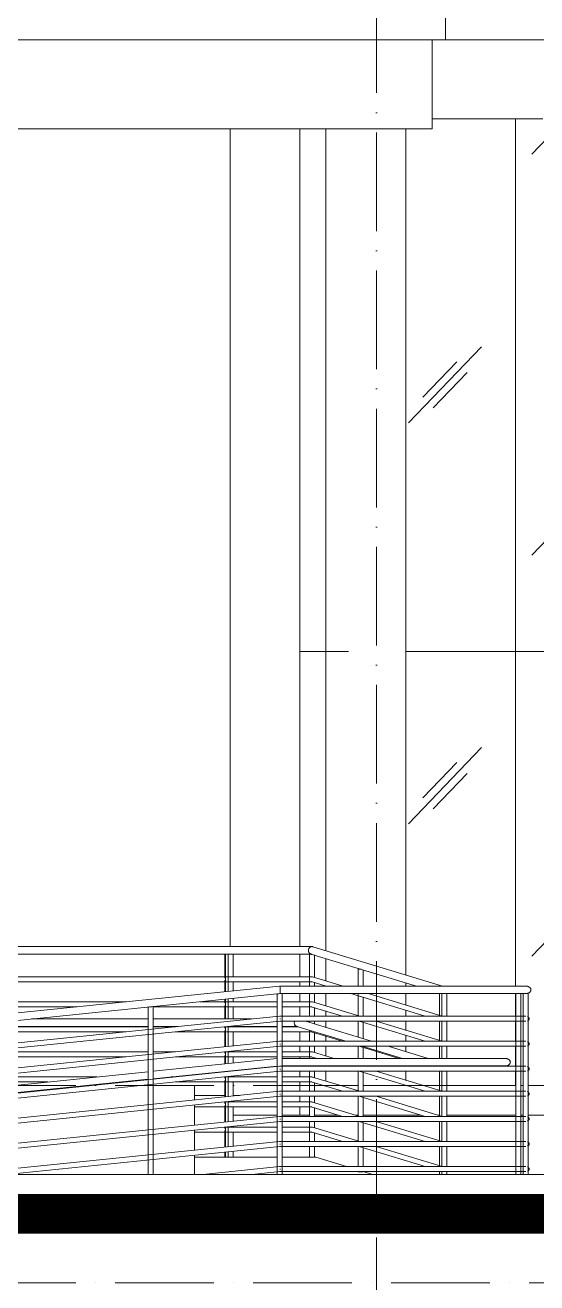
# Model space of a CAD drawing. Header units: millimetres. Extents: x -8482 to 130249, y -7482 to 93550.
# Drawn here: x 35968 to 38564, y -1000 to 5375 of the extents above; entities that cross this region are included whole.
import ezdxf

# ---------------------------------------------------------------- set-up
doc = ezdxf.new("R2010")
doc.units = ezdxf.units.MM
doc.linetypes.add('Grid Line', pattern=[14, 10, -2, 0, -2])
for name, color, linetype, lineweight in [('KINH', 152, 'Continuous', 5), ('NET CAT', 3, 'Continuous', 5), ('NET CATConcrete', 3, 'Continuous', 5), ('NET THAY 1', 41, 'Continuous', 5), ('NET THAY 2', 55, 'Continuous', 5), ('NET-THAY', 2, 'Continuous', 9), ('TRUC', 225, 'Continuous', 5)]:
    doc.layers.add(name, color=color, linetype=linetype, lineweight=lineweight)
pattern_1 = [(46.109, (-8878.3, 1401.6), (0.01, 2032), [248.82, -2570.8]), (46.109, (-8931.3, 1456.7), (0.01, 2032), [248.82, -2570.8]), (46.109, (-9004.3, 1325.7), (0.01, 2032), [535.93, -2283.696]), (46.109, (-10207.5, 2763), (0.01, 2032), [248.82, -2570.8]), (46.109, (-10260.6, 2818.2), (0.01, 2032), [248.82, -2570.8]), (46.109, (-10333.6, 2687.1), (0.01, 2032), [535.93, -2283.696])]

# ---------------------------------------------------------------- blocks, each defined once
blk = doc.blocks.new('System Panel - Glazed-V3-MẶT ĐỨNG TRỤC A-Q')
at = {"layer": 'KINH'}
h = blk.add_hatch(dxfattribs=at)
h.set_pattern_fill('FP_1', color=256, style=0, pattern_type=2)
h.set_pattern_definition(pattern_1)
h.paths.add_polyline_path([(38482.4, 0), (38495.2, 0), (38495.2, 72.4), (38482.4, 72.4), (38482.4, 48.4)], flags=0)
h.paths.add_polyline_path([(38812.8, 0), (39417.4, 0), (39417.4, 2200), (38455.4, 2200), (38455.4, 504.2), (38515.4, 503.3), (38526.2, 498.6), (38532.9, 490), (38532.9, 480.2), (38526.2, 471.6), (38514.5, 466.7), (38520.4, 466.1), (38520.4, 347.7), (38524.5, 342.4), (38524.5, 335.8), (38520.4, 328.1), (38520.4, 220.7), (38524.5, 215.4), (38524.5, 208.8), (38520.4, 201.1), (38520.4, 93.7), (38524.5, 88.4), (38524.5, 81.8), (38520.4, 74.1), (38520.4, 0), (38546.5, 0)], flags=0)
h.paths.add_polyline_path([(38495.2, 97.8), (38495.2, 199.4), (38482.4, 199.4), (38482.4, 97.8)], flags=0)
h.paths.add_polyline_path([(38482.4, 224.8), (38495.2, 224.8), (38495.2, 326.4), (38482.4, 326.4), (38482.4, 231.6)], flags=0)
h.paths.add_polyline_path([(38482.4, 351.8), (38495.2, 351.8), (38495.2, 466.1), (38482.4, 466.1), (38482.4, 414.8)], flags=0)
h.paths.add_polyline_path([(38455.4, 351.8), (38457.2, 351.8), (38455.4, 414.8)], flags=0)
at = {"layer": 'KINH', "color": 10}
for p, q in [((39417.4, 2200), (38455.4, 2200)), ((38455.4, 2200), (38455.4, 504.2)), ((39417.4, 0), (39417.4, 2200)), ((38455.4, 466.1), (38455.4, 351.3)), ((38455.4, 326.8), (38455.4, 224.3)), ((38455.4, 199.8), (38455.4, 97.3)), ((38455.4, 72.8), (38455.4, 0))]:
    blk.add_line(p, q, dxfattribs=at)
blk = doc.blocks.new('System Panel - Glazed-V4-MẶT ĐỨNG TRỤC A-Q')
at = {"layer": 'KINH'}
h = blk.add_hatch(dxfattribs=at)
h.set_pattern_fill('FP_1', color=256, style=0, pattern_type=2)
h.set_pattern_definition(pattern_1)
h.paths.add_polyline_path([(37595.4, 0), (37607.8, 0), (37607.8, 72.4), (37493.4, 72.4), (37493.4, 23), (37569.4, 0), (37594.9, 0)], flags=0)
h.paths.add_polyline_path([(38006.8, 0), (38070.2, 0), (38070.2, 72.4), (37899.9, 72.4), (37899.9, 26.7), (37988, 0)], flags=0)
h.paths.add_polyline_path([(38108, 0), (38455.4, 0), (38455.4, 72.4), (38108, 72.4), (38108, 48.4)], flags=0)
h.paths.add_polyline_path([(38108, 97.8), (38455.4, 97.8), (38455.4, 199.4), (38108, 199.4), (38108, 137.4), (38410.4, 136.7), (38422.1, 131.8), (38428.8, 123.2), (38428.8, 113.4), (38422.1, 104.8), (38410.4, 99.9), (38397, 99.3), (38108, 99.3)], flags=0)
h.paths.add_polyline_path([(38013.7, 137.4), (38070.2, 137.4), (38070.2, 199.4), (37899.9, 199.4), (37899.9, 171.8), (38013.5, 137.4)], flags=0)
h.paths.add_polyline_path([(37535.2, 137.4), (37607.8, 137.4), (37607.8, 199.4), (37493.4, 199.4), (37493.4, 150), (37507.3, 145.8)], flags=0)
h.paths.add_polyline_path([(38422.1, 224.8), (38455.4, 224.8), (38455.4, 326.4), (38108, 326.4), (38108, 224.8), (38280.1, 224.8)], flags=0)
h.paths.add_polyline_path([(37995, 224.8), (37992.8, 226), (37899.9, 254.2), (37899.9, 224.8), (37993.5, 224.8)], flags=0)
h.paths.add_polyline_path([(37493.4, 224.8), (37578.3, 224.8), (37493.4, 250.5), (37493.4, 231.6)], flags=0)
h.paths.add_polyline_path([(38070.2, 229.1), (38070.2, 326.4), (37899.9, 326.4), (37899.9, 280.7), (38068.7, 229.5)], flags=0)
h.paths.add_polyline_path([(37607.8, 260.4), (37607.8, 326.4), (37493.4, 326.4), (37493.4, 295.1), (37575, 270.4)], flags=0)
h.paths.add_polyline_path([(37493.4, 351.8), (37578.3, 351.8), (37493.4, 377.5), (37493.4, 367.2)], flags=0)
h.paths.add_polyline_path([(38455.4, 351.8), (38455.4, 466.1), (38108, 466.1), (38108, 351.8), (38280.1, 351.8)], flags=0)
h.paths.add_polyline_path([(37944.1, 351.8), (37996.9, 351.8), (37899.9, 381.2), (37899.9, 351.8)], flags=0)
h.paths.add_polyline_path([(38070.2, 356.1), (38069.5, 466.1), (37899.9, 466.1), (37899.9, 407.7), (38068.7, 356.5)], flags=0)
h.paths.add_polyline_path([(37607.8, 369.3), (37607.8, 466.1), (37493.4, 464.9), (37493.4, 404), (37507.3, 399.8)], flags=0)
h.paths.add_polyline_path([(37899.9, 504.2), (37954, 504.2), (37899.9, 520.6)], flags=0)
h.paths.add_polyline_path([(38280.1, 504.2), (38455.4, 504.2), (38455.4, 2200), (37899.9, 2200), (37899.9, 560.4), (38087.4, 504.2)], flags=0)
h.paths.add_polyline_path([(37607.8, 504.2), (37607.8, 609.2), (37493.4, 643.9), (37493.4, 531), (37582, 504.2)], flags=0)
h.paths.add_polyline_path([(37607.8, 649), (37607.8, 2200), (37493.4, 2200), (37493.4, 683.7), (37549.3, 666.7)], flags=0)
at = {"layer": 'KINH', "color": 10}
for p, q in [((37607.8, 2200), (37493.4, 2200)), ((37493.4, 2200), (37493.4, 683.6)), ((38455.4, 2200), (37899.9, 2200)), ((38455.4, 504.2), (38455.4, 2200)), ((37493.4, 644), (37493.4, 530.5)), ((37493.4, 466.1), (37493.4, 403.5)), ((38455.4, 351.3), (38455.4, 466.1)), ((37493.4, 378.1), (37493.4, 351.3)), ((37493.4, 326.8), (37493.4, 295)), ((38455.4, 224.3), (38455.4, 326.8)), ((37493.4, 251.1), (37493.4, 224.3)), ((37493.4, 199.8), (37493.4, 149.5)), ((38455.4, 97.3), (38455.4, 199.8)), ((37493.4, 72.8), (37493.4, 22.5)), ((38455.4, 0), (38455.4, 72.8)), ((37569, 0), (37581.4, 0))]:
    blk.add_line(p, q, dxfattribs=at)
blk = doc.blocks.new('System Panel - Glazed-V5-MẶT ĐỨNG TRỤC A-Q')
at = {"layer": 'KINH'}
h = blk.add_hatch(dxfattribs=at)
h.set_pattern_fill('FP_1', color=256, style=0, pattern_type=2)
h.set_pattern_definition(pattern_1)
h.paths.add_polyline_path([(37410.8, 0), (37410.8, 18.4), (37361.5, 18.4), (37361.5, 0), (37410.8, 0)], flags=0)
h.paths.add_polyline_path([(37481.9, 0), (37435.9, 11.7), (37436, 0), (37480.9, 0)], flags=0)
h.paths.add_polyline_path([(37493.4, 23), (37493.4, 72.4), (37435.9, 72.4), (37437.3, 40.1), (37487.8, 24.7)], flags=0)
h.paths.add_polyline_path([(37361.5, 43.8), (37410.8, 43.8), (37410.8, 72.4), (37361.5, 72.4), (37361.5, 48.4)], flags=0)
h.paths.add_polyline_path([(37493.4, 97.8), (37493.4, 99.3), (37480.9, 97.8)], flags=0)
h.paths.add_polyline_path([(37447.7, 137.4), (37435.9, 138.7), (37436, 137.4), (37438.9, 137.4)], flags=0)
h.paths.add_polyline_path([(37361.5, 137.4), (37410.8, 137.4), (37409.4, 145.4), (37361.5, 144.7)], flags=0)
h.paths.add_polyline_path([(37493.4, 150), (37493.4, 199.4), (37436, 199.4), (37437.3, 167.1), (37487.8, 151.7)], flags=0)
h.paths.add_polyline_path([(37410.8, 170.8), (37410.8, 199.4), (37361.5, 199.4), (37361.5, 170.8), (37410.8, 170.8)], flags=0)
h.paths.add_polyline_path([(37480.9, 224.8), (37493.4, 224.8), (37493.4, 250.5), (37436, 265.7), (37436, 224.8)], flags=0)
h.paths.add_polyline_path([(37410.8, 224.8), (37408.5, 272.4), (37361.5, 271.7), (37361.5, 224.8), (37410.8, 224.8)], flags=0)
h.paths.add_polyline_path([(37493.4, 295.1), (37493.4, 326.4), (37436, 325.6), (37436, 312.6), (37490.3, 296.1)], flags=0)
h.paths.add_polyline_path([(37410.8, 320.2), (37410.8, 326.4), (37390.5, 326.4), (37410.8, 320.2)], flags=0)
h.paths.add_polyline_path([(37480.9, 351.8), (37493.4, 351.8), (37493.4, 377.5), (37436, 392.7), (37436, 351.8), (37476.6, 351.8)], flags=0)
h.paths.add_polyline_path([(37361.5, 351.8), (37410.8, 351.8), (37409.4, 399.4), (37361.5, 399.4), (37361.5, 378.2)], flags=0)
h.paths.add_polyline_path([(37493.4, 404), (37492, 466.1), (37436, 466.1), (37437.3, 421.1), (37487.8, 405.7)], flags=0)
h.paths.add_polyline_path([(37410.8, 424.8), (37410.8, 424.8), (37410.8, 466.1), (37361.5, 466.1), (37363.8, 424.8), (37395.1, 424.8)], flags=0)
h.paths.add_polyline_path([(37410.8, 504.2), (37410.8, 504.2), (37409.4, 526.4), (37361.5, 525.7), (37361.5, 504.2), (37406.3, 504.2)], flags=0)
h.paths.add_polyline_path([(37493.4, 504.2), (37493.4, 504.5), (37436, 519.7), (37436, 504.2), (37480.9, 504.2)], flags=0)
h.paths.add_polyline_path([(37493.4, 531), (37493.4, 643.9), (37436, 661.3), (37437.3, 548.1), (37487.8, 532.7)], flags=0)
h.paths.add_polyline_path([(37410.8, 551.8), (37410.8, 551.8), (37410.1, 666.1), (37361.5, 666.1), (37361.5, 551.8)], flags=0)
h.paths.add_polyline_path([(37425.1, 664.6), (37413.8, 666.1), (37424.9, 664.6)], flags=0)
h.paths.add_polyline_path([(37493.4, 683.7), (37493.4, 2200), (37361.5, 2200), (37361.5, 704.2), (37428, 703.5), (37488.7, 685.1)], flags=0)
at = {"layer": 'KINH', "color": 10}
for p, q in [((37493.4, 2200), (37361.5, 2200)), ((37493.4, 683.6), (37493.4, 2200)), ((37493.4, 530.5), (37493.4, 644)), ((37493.4, 403.5), (37493.4, 466.1)), ((37493.4, 351.3), (37493.4, 378.1)), ((37493.4, 295), (37493.4, 326.8)), ((37493.4, 224.3), (37493.4, 251.1)), ((37493.4, 149.5), (37493.4, 199.8)), ((37493.4, 22.5), (37493.4, 72.8)), ((37361.5, 0), (37411.4, 0)), ((37435.9, 0), (37480.9, 0))]:
    blk.add_line(p, q, dxfattribs=at)
blk = doc.blocks.new('System Panel - Glazed-V68-MẶT ĐỨNG TRỤC A-Q')
at = {"layer": 'KINH'}
h = blk.add_hatch(dxfattribs=at)
h.set_pattern_fill('FP_1', color=256, style=0, pattern_type=2)
h.set_pattern_definition(pattern_1)
h.paths.add_polyline_path([(39417.4, 2200), (39417.4, 4850), (38594.4, 4850), (38594.4, 4900), (38455.4, 4900), (38455.4, 2200)], flags=0)
at = {"layer": 'KINH', "color": 10}
for p, q in [((38594.4, 4900), (38455.4, 4900)), ((38455.4, 4900), (38455.4, 2200)), ((39417.4, 2200), (39417.4, 4850)), ((38455.4, 2200), (39417.4, 2200))]:
    blk.add_line(p, q, dxfattribs=at)
blk = doc.blocks.new('System Panel - Glazed-V69-MẶT ĐỨNG TRỤC A-Q')
at = {"layer": 'KINH'}
h = blk.add_hatch(dxfattribs=at)
h.set_pattern_fill('FP_1', color=256, style=0, pattern_type=2)
h.set_pattern_definition(pattern_1)
h.paths.add_polyline_path([(37607.8, 2200), (37607.8, 4850), (37493.4, 4850), (37493.4, 2200)], flags=0)
h.paths.add_polyline_path([(38455.4, 2200), (38455.4, 4900), (38033, 4900), (38033, 4850), (37899.9, 4850), (37899.9, 2200)], flags=0)
at = {"layer": 'KINH', "color": 10}
for p, q in [((37493.4, 4850), (37493.4, 2200)), ((38455.4, 4900), (38033, 4900)), ((38455.4, 2200), (38455.4, 4900)), ((37493.4, 2200), (37607.8, 2200)), ((37899.9, 2200), (38455.4, 2200))]:
    blk.add_line(p, q, dxfattribs=at)
blk = doc.blocks.new('System Panel - Glazed-V70-MẶT ĐỨNG TRỤC A-Q')
at = {"layer": 'KINH'}
h = blk.add_hatch(dxfattribs=at)
h.set_pattern_fill('FP_1', color=256, style=0, pattern_type=2)
h.set_pattern_definition(pattern_1)
h.paths.add_polyline_path([(37493.4, 2200), (37493.4, 4850), (37361.5, 4850), (37361.5, 2200)], flags=0)
at = {"layer": 'KINH', "color": 10}
for p, q in [((37493.4, 2200), (37493.4, 4850)), ((37361.5, 2200), (37493.4, 2200))]:
    blk.add_line(p, q, dxfattribs=at)
blk = doc.blocks.new('Ramp - Ramp-866972-MẶT ĐỨNG TRỤC A-Q')
at = {"layer": 'NET THAY 2', "color": 10}
for p, q in [((37246.8, -362.6), (36828.1, -362.6)), ((36828.1, -362.6), (37246.8, -362.6)), ((37411.4, -362.6), (37271.9, -362.6)), ((37271.9, -362.6), (37411.4, -362.6)), ((37442.2, -362.6), (37435.9, -362.6)), ((37435.9, -362.6), (37442.2, -362.6)), ((37599.2, -410.2), (37442.2, -362.6)), ((37730.3, -450), (37683, -435.7))]:
    blk.add_line(p, q, dxfattribs=at)
blk = doc.blocks.new('Railing - 1_-843376-MẶT ĐỨNG TRỤC A-Q')
at = {"layer": 'NET THAY 2', "color": 10}
for p, q in [((36998.4, 666.1), (36998.4, 477.6)), ((36999.2, 666.1), (36998.6, 666.1)), ((37015.4, 666.1), (36999.2, 666.1)), ((37023.8, 551.2), (37023.8, 666.1)), ((37023.8, 480.1), (37023.8, 526.8)), ((36998.4, 439.3), (36998.4, 337.4)), ((37023.8, 424.2), (37023.8, 441.9)), ((37023.8, 337.2), (37023.8, 399.8)), ((36998.4, 299.3), (36998.4, 197.7)), ((37023.8, 200.3), (37023.8, 272.8)), ((36998.4, 173.1), (36998.4, 111.7)), ((37023.8, 170.2), (37023.8, 175.7)), ((37023.8, 114.3), (37023.8, 145.8)), ((36998.4, 73.4), (36998.4, 70.7)), ((37023.8, 73.3), (37023.8, 76)), ((36998.4, 46.1), (36998.4, -56.3)), ((37023.8, 43.2), (37023.8, 48.4)), ((37023.8, -53.7), (37023.8, 18.8)), ((36998.4, -80.9), (36998.4, -183.3)), ((37023.8, -83.8), (37023.8, -78.3)), ((37023.8, -180.7), (37023.8, -108.2)), ((36998.4, -207.9), (36998.4, -310.3)), ((37023.8, -210.8), (37023.8, -205.3)), ((37023.8, -307.7), (37023.8, -235.2)), ((36998.4, -334.9), (36998.4, -362.6)), ((37023.8, -362.6), (37023.8, -332.3))]:
    blk.add_line(p, q, dxfattribs=at)
blk = doc.blocks.new('Railing - 1_-870610-MẶT ĐỨNG TRỤC A-Q')
at = {"layer": 'NET THAY 2', "color": 10}
for p, q in [((37657.8, 591.4), (37657.8, 503.5)), ((37683.2, 503.5), (37683.2, 586.9)), ((37657.8, 465.4), (37657.8, 351.3)), ((37683.2, 351.4), (37683.2, 447.3)), ((37657.8, 326.7), (37657.8, 244.5)), ((37683.2, 236.8), (37683.2, 320.3)), ((37657.8, 199.7), (37657.8, 136.7)), ((37683.2, 136.7), (37683.2, 193.3)), ((37657.8, 99.9), (37657.8, 97.3)), ((37657.8, 72.7), (37657.8, -29.7)), ((37683.2, 97.4), (37683.2, 99.9)), ((37683.2, -29.6), (37683.2, 66.3)), ((37657.8, -54.3), (37657.8, -156.7)), ((37683.2, -156.6), (37683.2, -60.7)), ((37657.8, -181.3), (37657.8, -283.7)), ((37683.2, -283.6), (37683.2, -187.7)), ((37657.8, -308.3), (37657.8, -410.7)), ((37683.2, -410.7), (37683.2, -314.7)), ((37657.8, -435.2), (37657.8, -437.6)), ((37658, -437.6), (37658.5, -437.6)), ((37658.5, -437.6), (37683.2, -437.6)), ((37683.2, -437.6), (37683.2, -435.2))]:
    blk.add_line(p, q, dxfattribs=at)
at = {"layer": 'NET THAY 2', "color": 10, "flags": 128}
for points in [[(37658.5, 590.9), (37657.9, 591.5), (37659.7, 591.9), (37663.7, 592.2)], [(37672, 589.7), (37666.4, 589.9), (37661.6, 590.4), (37658.5, 590.9)]]:
    blk.add_lwpolyline(points, dxfattribs=at)
blk = doc.blocks.new('Railing - 1_-V256-MẶT ĐỨNG TRỤC A-Q')
at = {"layer": 'NET THAY 2', "color": 10}
for p, q in [((38082.8, 466.1), (38082.8, 350.9)), ((38108.2, 351.2), (38108.2, 466.1)), ((38082.8, 327.2), (38082.8, 223.9)), ((38108.2, 224.2), (38108.2, 326.9)), ((38082.8, 200.2), (38082.8, 137.2)), ((38108.2, 137.2), (38108.2, 199.9)), ((38082.8, 99.4), (38082.8, 96.9)), ((38082.8, 73.2), (38082.8, -30.1)), ((38108.2, -29.8), (38108.2, 72.9)), ((38082.8, -53.8), (38082.8, -157.1)), ((38108.2, -156.8), (38108.2, -54.1)), ((38082.8, -180.8), (38082.8, -284.1)), ((38108.2, -283.8), (38108.2, -181.1)), ((38082.8, -307.8), (38082.8, -411.1)), ((38108.2, -410.8), (38108.2, -308.1)), ((38082.8, -434.8), (38082.8, -450)), ((38108.2, -450), (38108.2, -435.1))]:
    blk.add_line(p, q, dxfattribs=at)
blk = doc.blocks.new('Railing - 1_-V257-MẶT ĐỨNG TRỤC A-Q')
at = {"layer": 'NET THAY 2', "color": 10}
for p, q in [((38457.1, 466.1), (38457.1, -450)), ((38471.3, 466.1), (38457.2, 466.1)), ((38482.4, 466.1), (38471.3, 466.1)), ((38482.5, -450), (38482.5, 466.1))]:
    blk.add_line(p, q, dxfattribs=at)
blk = doc.blocks.new('Railing - 1_-V258-MẶT ĐỨNG TRỤC A-Q')
at = {"layer": 'NET THAY 2', "color": 10}
for p, q in [((36591.8, 397.8), (36591.8, -450)), ((36617.2, -450), (36617.2, 400.3))]:
    blk.add_line(p, q, dxfattribs=at)
at = {"layer": 'NET THAY 2', "color": 10, "flags": 128}
for points in [[(36606, 399.1), (36600.4, 398.5), (36595.6, 398), (36592.5, 397.8), (36591.8, 397.8)], [(36617.2, 400.3), (36617.1, 400.3), (36615.3, 400.1), (36611.3, 399.6), (36606, 399.1)]]:
    blk.add_lwpolyline(points, dxfattribs=at)
blk = doc.blocks.new('Railing - 1_-V261-MẶT ĐỨNG TRỤC A-Q')
at = {"layer": 'NET THAY 2', "color": 10}
for p, q in [((37410.7, 666.3), (37410.7, 504.2)), ((37436.1, 547.9), (37436.1, 661.9)), ((37436.1, 504.2), (37436.1, 522.3)), ((37410.7, 466.1), (37410.7, 351.3)), ((37436.1, 420.9), (37436.1, 466.1)), ((37436.1, 351.3), (37436.1, 395.3)), ((37410.7, 326.8), (37410.7, 320.2)), ((37436.1, 312.4), (37436.1, 326.8)), ((37410.7, 280.5), (37410.7, 224.3)), ((37436.1, 224.3), (37436.1, 268.3)), ((37410.7, 199.8), (37410.7, 137.4)), ((37436.1, 166.9), (37436.1, 199.8)), ((37436.1, 137.4), (37436.1, 141.3)), ((37410.7, 72.8), (37410.7, -29.7)), ((37436.1, 39.9), (37436.1, 72.8)), ((37436.1, -29.7), (37436.1, 14.3)), ((37410.7, -54.2), (37410.7, -156.7)), ((37436.1, -87.1), (37436.1, -54.2)), ((37436.1, -156.7), (37436.1, -112.7)), ((37410.7, -181.2), (37410.7, -283.7)), ((37436.1, -214.1), (37436.1, -181.2)), ((37436.1, -283.7), (37436.1, -239.7)), ((37410.7, -308.2), (37410.7, -362.6)), ((37436.1, -362.6), (37436.1, -308.2)), ((37410.9, -362.6), (37411.4, -362.6)), ((37411.4, -362.6), (37436.1, -362.6))]:
    blk.add_line(p, q, dxfattribs=at)
at = {"layer": 'NET THAY 2', "color": 10, "flags": 128}
for points in [[(37411.4, 665.9), (37410.8, 666.5), (37412.6, 666.9)], [(37424.9, 664.6), (37419.3, 664.9), (37414.5, 665.3), (37411.4, 665.9)]]:
    blk.add_lwpolyline(points, dxfattribs=at)
blk = doc.blocks.new('Railing - 1_-V262-MẶT ĐỨNG TRỤC A-Q')
at = {"layer": 'NET THAY 2', "color": 10}
for p, q in [((38070, 466.1), (38070, 350.9)), ((38070, 327.2), (38070, 223.9)), ((38070, 200.2), (38070, 137.3)), ((38070, 99.4), (38070, 96.9)), ((38070, 73.2), (38070, -30.1)), ((38070, -53.8), (38070, -157.1)), ((38070, -180.8), (38070, -284.1)), ((38070, -307.8), (38070, -411.1)), ((38070, -434.8), (38070, -450))]:
    blk.add_line(p, q, dxfattribs=at)
blk = doc.blocks.new('Railing - 1_-V263-MẶT ĐỨNG TRỤC A-Q')
at = {"layer": 'NET THAY 2', "color": 10}
for p, q in [((37246.6, 464.6), (37246.6, -450)), ((37272, -450), (37272, 467.2))]:
    blk.add_line(p, q, dxfattribs=at)
at = {"layer": 'NET THAY 2', "color": 10, "flags": 128}
for points in [[(37260.8, 465.9), (37255.2, 465.3), (37250.3, 464.9), (37247.3, 464.6), (37246.6, 464.6)], [(37270.1, 466.9), (37266.1, 466.4), (37260.8, 465.9)]]:
    blk.add_lwpolyline(points, dxfattribs=at)
blk = doc.blocks.new('Railing - 1_-V264-MẶT ĐỨNG TRỤC A-Q')
at = {"layer": 'NET THAY 2', "color": 10}
for p, q in [((36981.4, 666.1), (36981.4, 544.8)), ((36985.9, 666.1), (36982.1, 666.1)), ((36981.4, 533.4), (36981.4, 475.8)), ((36981.4, 437.6), (36981.4, 417.8)), ((36981.4, 406.4), (36981.4, 337.4)), ((36981.4, 298.4), (36981.4, 290.8)), ((36981.4, 279.4), (36981.4, 195.9)), ((36981.4, 171.4), (36981.4, 163.8)), ((36981.4, 152.4), (36981.4, 109.9)), ((36981.4, 71.7), (36981.4, 68.9)), ((36981.4, 44.4), (36981.4, 36.8)), ((36981.4, 25.4), (36981.4, -58.1)), ((36981.4, -82.6), (36981.4, -90.2)), ((36981.4, -101.6), (36981.4, -185.1)), ((36981.4, -209.6), (36981.4, -217.2)), ((36981.4, -228.6), (36981.4, -312.1)), ((36981.4, -336.6), (36981.4, -362.6))]:
    blk.add_line(p, q, dxfattribs=at)
blk = doc.blocks.new('Railing - Railing-869266-MẶT ĐỨNG TRỤC A-Q')
at = {"layer": 'NET THAY 1', "color": 10}
for p, q in [((37423.4, 551.8), (36989.8, 551.8)), ((36989.8, 526.4), (37422.9, 526.4)), ((37419.7, 526.9), (37494.5, 504.2)), ((37582, 504.2), (37426.6, 551.3)), ((37620.1, 466.1), (37996.9, 351.8)), ((38084.4, 351.8), (37707.6, 466.1)), ((37246.6, 424.8), (36989.8, 424.8)), ((36989.8, 399.4), (37246.6, 399.4)), ((37271.8, 399.4), (37422.9, 399.4)), ((37423.4, 424.8), (37271.9, 424.8)), ((37419.7, 399.9), (37578.2, 351.8)), ((37665.7, 351.8), (37426.6, 424.3)), ((37259.2, 351.8), (32972.8, -85.6)), ((32972.8, -111.1), (37260.6, 326.4)), ((38507.8, 351.8), (37259.3, 351.8)), ((37260.5, 326.4), (38507.8, 326.4)), ((37662, 326.4), (37996.9, 224.8)), ((38084.4, 224.8), (37749.5, 326.4)), ((38507.8, 351.8), (38489.5, 351.8)), ((38489.5, 326.4), (38507.8, 326.4)), ((37246.6, 297.8), (36989.8, 297.8)), ((36989.8, 272.4), (37246.6, 272.4)), ((37353.5, 297.8), (37271.7, 297.8)), ((37271.7, 272.4), (37422.9, 272.4)), ((37419.7, 272.9), (37578.2, 224.8)), ((37259.2, 224.8), (32972.8, -212.6)), ((32972.8, -238.1), (37260.6, 199.4)), ((38507.8, 224.8), (37259.3, 224.8)), ((37260.5, 199.4), (38507.8, 199.4)), ((37662, 199.4), (37866.4, 137.4)), ((38507.8, 224.8), (38489.5, 224.8)), ((38489.5, 199.4), (38507.8, 199.4)), ((37246.6, 170.8), (36989.8, 170.8)), ((36989.8, 145.4), (37247.1, 145.4)), ((37423.4, 170.8), (37271.6, 170.8)), ((37271.6, 145.4), (37422.9, 145.4)), ((37419.7, 145.9), (37447.7, 137.4)), ((37535.2, 137.4), (37426.6, 170.3)), ((37259.2, 97.8), (32972.8, -339.6)), ((32972.8, -365.1), (37260.6, 72.4)), ((38507.8, 97.8), (37259.3, 97.8)), ((37260.5, 72.4), (38507.8, 72.4)), ((37573.3, 99.3), (37578.2, 97.8)), ((37665.7, 97.8), (37660.8, 99.3)), ((37662, 72.4), (37996.9, -29.2)), ((38084.4, -29.2), (37749.5, 72.4)), ((37992, 99.3), (37996.9, 97.8)), ((38084.4, 97.8), (38081.1, 98.8)), ((38507.8, 97.8), (38489.5, 97.8)), ((38489.5, 72.4), (38507.8, 72.4)), ((37247, 43.8), (36989.8, 43.8)), ((36989.8, 18.4), (37247, 18.4)), ((37423.4, 43.8), (37271.5, 43.8)), ((37271.5, 18.4), (37422.9, 18.4)), ((37419.7, 18.9), (37578.2, -29.2)), ((37665.7, -29.2), (37426.6, 43.3)), ((37259.2, -29.2), (33135.5, -450)), ((33385.7, -450), (37260.6, -54.6)), ((38507.8, -29.2), (37259.3, -29.2)), ((37260.5, -54.6), (38507.8, -54.6)), ((37662, -54.6), (37996.9, -156.2)), ((38084.4, -156.2), (37749.5, -54.6)), ((38507.8, -29.2), (38489.5, -29.2)), ((38489.5, -54.6), (38507.8, -54.6)), ((37247, -83.2), (36989.8, -83.2)), ((36989.8, -108.6), (37246.9, -108.6)), ((37423.4, -83.2), (37271.9, -83.2)), ((37271.9, -108.6), (37422.9, -108.6)), ((37419.7, -108.1), (37578.2, -156.2)), ((37665.7, -156.2), (37426.6, -83.7)), ((37259.2, -156.2), (34380.2, -450)), ((34630.4, -450), (37260.6, -181.6)), ((38507.8, -156.2), (37259.3, -156.2)), ((37260.5, -181.6), (38507.8, -181.6)), ((37662, -181.6), (37996.9, -283.2)), ((38084.4, -283.2), (37749.5, -181.6)), ((38507.8, -156.2), (38489.5, -156.2)), ((38489.5, -181.6), (38507.8, -181.6)), ((37246.9, -210.2), (36989.8, -210.2)), ((36989.8, -235.6), (37246.9, -235.6)), ((37423.4, -210.2), (37271.9, -210.2)), ((37271.9, -235.6), (37422.9, -235.6)), ((37419.7, -235.1), (37578.2, -283.2)), ((37665.7, -283.2), (37426.6, -210.7)), ((37259.2, -283.2), (35624.8, -450)), ((35875.1, -450), (37260.6, -308.6)), ((38507.8, -283.2), (37259.3, -283.2)), ((37260.5, -308.6), (38507.8, -308.6)), ((37662, -308.6), (37996.9, -410.2)), ((38084.4, -410.2), (37749.5, -308.6)), ((38507.8, -283.2), (38489.5, -283.2)), ((38489.5, -308.6), (38507.8, -308.6)), ((37259.2, -410.2), (36869.5, -450)), ((37119.7, -450), (37260.6, -435.6)), ((38507.8, -410.2), (37259.3, -410.2)), ((37260.5, -435.6), (38507.8, -435.6)), ((38507.8, -410.2), (38489.5, -410.2)), ((38489.5, -435.6), (38507.8, -435.6))]:
    blk.add_line(p, q, dxfattribs=at)
for points in [[(37261.4, 339.1), (37261.5, 338), (37261.5, 336.9), (37261.5, 335.8)], [(37261.4, 212.1), (37261.5, 211), (37261.5, 209.9), (37261.5, 208.8)], [(37261.4, 85.1), (37261.5, 84), (37261.5, 82.9), (37261.5, 81.8)], [(37261.4, -41.9), (37261.5, -43), (37261.5, -44.1), (37261.5, -45.2)], [(37261.4, -168.9), (37261.5, -170), (37261.5, -171.1), (37261.5, -172.2)], [(37261.4, -295.9), (37261.5, -297), (37261.5, -298.1), (37261.5, -299.2)], [(37261.4, -422.9), (37261.5, -424), (37261.5, -425.1), (37261.5, -426.2)]]:
    blk.add_open_spline(points, degree=3, dxfattribs=at)
for points, knots in [([(38525.1, 339.1), (38525.1, 340.2), (38524.8, 341.8), (38523.8, 343.9), (38523, 345.2), (38522.2, 346.1), (38521.5, 346.8), (38520.8, 347.4), (38519.8, 348.3), (38518.6, 349), (38517.4, 349.6), (38516.8, 349.9), (38516.4, 350.1)], [0, 0, 0, 0, 0.0833333, 0.125, 0.1666667, 0.1875, 0.2083333, 0.2291667, 0.25, 0.2916667, 0.3125, 0.3333333, 0.3333333, 0.3333333, 0.3333333]), ([(38516.4, 328.1), (38516.8, 328.2), (38517.4, 328.5), (38518.6, 329.1), (38519.8, 329.9), (38520.8, 330.7), (38521.8, 331.5), (38522.6, 332.5), (38523.3, 333.4), (38524, 334.5), (38524.8, 336.3), (38525.1, 338), (38525.1, 339.1)], [0.6666667, 0.6666667, 0.6666667, 0.6666667, 0.6875, 0.7083333, 0.75, 0.7708333, 0.7916667, 0.8333333, 0.8541667, 0.875, 0.9166667, 1, 1, 1, 1]), ([(38525.1, 212.1), (38525.1, 213.2), (38524.8, 214.8), (38523.8, 216.9), (38523, 218.2), (38522.2, 219.1), (38521.5, 219.8), (38520.8, 220.4), (38519.8, 221.3), (38518.6, 222), (38517.4, 222.6), (38516.8, 222.9), (38516.4, 223.1)], [0, 0, 0, 0, 0.0833333, 0.125, 0.1666667, 0.1875, 0.2083333, 0.2291667, 0.25, 0.2916667, 0.3125, 0.3333333, 0.3333333, 0.3333333, 0.3333333]), ([(38516.4, 201.1), (38516.8, 201.2), (38517.4, 201.5), (38518.6, 202.1), (38519.8, 202.9), (38520.8, 203.7), (38521.8, 204.5), (38522.6, 205.5), (38523.3, 206.4), (38524, 207.5), (38524.8, 209.3), (38525.1, 211), (38525.1, 212.1)], [0.6666667, 0.6666667, 0.6666667, 0.6666667, 0.6875, 0.7083333, 0.75, 0.7708333, 0.7916667, 0.8333333, 0.8541667, 0.875, 0.9166667, 1, 1, 1, 1]), ([(38525.1, 85.1), (38525.1, 86.2), (38524.8, 87.8), (38523.8, 89.9), (38523, 91.2), (38522.2, 92.1), (38521.5, 92.8), (38520.8, 93.4), (38519.8, 94.3), (38518.6, 95), (38517.4, 95.6), (38516.8, 95.9), (38516.4, 96.1)], [0, 0, 0, 0, 0.0833333, 0.125, 0.1666667, 0.1875, 0.2083333, 0.2291667, 0.25, 0.2916667, 0.3125, 0.3333333, 0.3333333, 0.3333333, 0.3333333]), ([(38516.4, 74.1), (38516.8, 74.2), (38517.4, 74.5), (38518.6, 75.1), (38519.8, 75.9), (38520.8, 76.7), (38521.8, 77.5), (38522.6, 78.5), (38523.3, 79.4), (38524, 80.5), (38524.8, 82.3), (38525.1, 84), (38525.1, 85.1)], [0.6666667, 0.6666667, 0.6666667, 0.6666667, 0.6875, 0.7083333, 0.75, 0.7708333, 0.7916667, 0.8333333, 0.8541667, 0.875, 0.9166667, 1, 1, 1, 1]), ([(38525.1, -41.9), (38525.1, -40.8), (38524.8, -39.2), (38523.8, -37.1), (38523, -35.8), (38522.2, -34.9), (38521.5, -34.2), (38520.8, -33.6), (38519.8, -32.7), (38518.6, -32), (38517.4, -31.4), (38516.8, -31.1), (38516.4, -30.9)], [0, 0, 0, 0, 0.0833333, 0.125, 0.1666667, 0.1875, 0.2083333, 0.2291667, 0.25, 0.2916667, 0.3125, 0.3333333, 0.3333333, 0.3333333, 0.3333333]), ([(38516.4, -52.9), (38516.8, -52.8), (38517.4, -52.5), (38518.6, -51.9), (38519.8, -51.1), (38520.8, -50.3), (38521.8, -49.5), (38522.6, -48.5), (38523.3, -47.6), (38524, -46.5), (38524.8, -44.7), (38525.1, -43), (38525.1, -41.9)], [0.6666667, 0.6666667, 0.6666667, 0.6666667, 0.6875, 0.7083333, 0.75, 0.7708333, 0.7916667, 0.8333333, 0.8541667, 0.875, 0.9166667, 1, 1, 1, 1]), ([(38525.1, -168.9), (38525.1, -167.8), (38524.8, -166.2), (38523.8, -164.1), (38523, -162.8), (38522.2, -161.9), (38521.5, -161.2), (38520.8, -160.6), (38519.8, -159.7), (38518.6, -159), (38517.4, -158.4), (38516.8, -158.1), (38516.4, -157.9)], [0, 0, 0, 0, 0.0833333, 0.125, 0.1666667, 0.1875, 0.2083333, 0.2291667, 0.25, 0.2916667, 0.3125, 0.3333333, 0.3333333, 0.3333333, 0.3333333]), ([(38516.4, -179.9), (38516.8, -179.8), (38517.4, -179.5), (38518.6, -178.9), (38519.8, -178.1), (38520.8, -177.3), (38521.8, -176.5), (38522.6, -175.5), (38523.3, -174.6), (38524, -173.5), (38524.8, -171.7), (38525.1, -170), (38525.1, -168.9)], [0.6666667, 0.6666667, 0.6666667, 0.6666667, 0.6875, 0.7083333, 0.75, 0.7708333, 0.7916667, 0.8333333, 0.8541667, 0.875, 0.9166667, 1, 1, 1, 1]), ([(38525.1, -295.9), (38525.1, -294.8), (38524.8, -293.2), (38523.8, -291.1), (38523, -289.8), (38522.2, -288.9), (38521.5, -288.2), (38520.8, -287.6), (38519.8, -286.7), (38518.6, -286), (38517.4, -285.4), (38516.8, -285.1), (38516.4, -284.9)], [0, 0, 0, 0, 0.0833333, 0.125, 0.1666667, 0.1875, 0.2083333, 0.2291667, 0.25, 0.2916667, 0.3125, 0.3333333, 0.3333333, 0.3333333, 0.3333333]), ([(38516.4, -306.9), (38516.8, -306.8), (38517.4, -306.5), (38518.6, -305.9), (38519.8, -305.1), (38520.8, -304.3), (38521.8, -303.5), (38522.6, -302.5), (38523.3, -301.6), (38524, -300.5), (38524.8, -298.7), (38525.1, -297), (38525.1, -295.9)], [0.6666667, 0.6666667, 0.6666667, 0.6666667, 0.6875, 0.7083333, 0.75, 0.7708333, 0.7916667, 0.8333333, 0.8541667, 0.875, 0.9166667, 1, 1, 1, 1]), ([(38525.1, -422.9), (38525.1, -421.8), (38524.8, -420.2), (38523.8, -418.1), (38523, -416.8), (38522.2, -415.9), (38521.5, -415.2), (38520.8, -414.6), (38519.8, -413.7), (38518.6, -413), (38517.4, -412.4), (38516.8, -412.1), (38516.4, -411.9)], [0, 0, 0, 0, 0.0833333, 0.125, 0.1666667, 0.1875, 0.2083333, 0.2291667, 0.25, 0.2916667, 0.3125, 0.3333333, 0.3333333, 0.3333333, 0.3333333]), ([(38516.4, -433.9), (38516.8, -433.8), (38517.4, -433.5), (38518.6, -432.9), (38519.8, -432.1), (38520.8, -431.3), (38521.8, -430.5), (38522.6, -429.5), (38523.3, -428.6), (38524, -427.5), (38524.8, -425.7), (38525.1, -424), (38525.1, -422.9)], [0.6666667, 0.6666667, 0.6666667, 0.6666667, 0.6875, 0.7083333, 0.75, 0.7708333, 0.7916667, 0.8333333, 0.8541667, 0.875, 0.9166667, 1, 1, 1, 1])]:
    blk.add_open_spline(points, degree=3, knots=knots, dxfattribs=at)
for name, p in [('Railing - 1_-V264-MẶT ĐỨNG TRỤC A-Q', (0, 0)), ('Railing - 1_-843376-MẶT ĐỨNG TRỤC A-Q', (0, 0)), ('Railing - 1_-V261-MẶT ĐỨNG TRỤC A-Q', (0, 0)), ('Railing - 1_-870610-MẶT ĐỨNG TRỤC A-Q', (0, 0)), ('Railing - 1_-V263-MẶT ĐỨNG TRỤC A-Q', (0, 0)), ('Railing - 1_-V262-MẶT ĐỨNG TRỤC A-Q', (0, 0)), ('Railing - 1_-V256-MẶT ĐỨNG TRỤC A-Q', (0, 0)), ('Railing - 1_-V257-MẶT ĐỨNG TRỤC A-Q', (0, 0)), ('Railing - 1_-V257-MẶT ĐỨNG TRỤC A-Q', (37.9, 0)), ('Railing - 1_-V258-MẶT ĐỨNG TRỤC A-Q', (0, 0))]:
    blk.add_blockref(name, p)
blk = doc.blocks.new('Top Rail Type - Top Rail_Internal_-869491-MẶT ĐỨNG TRỤC A-Q')
at = {"layer": 'NET THAY 1', "color": 10}
for p, q in [((37423.4, 704.2), (36989.8, 704.2)), ((38085.2, 504.2), (37428.3, 703.5)), ((36989.8, 666.1), (37422.7, 666.1)), ((37417.8, 666.8), (37954, 504.2)), ((37259.2, 504.2), (32972.8, 66.8)), ((32972.9, 28.5), (37261.2, 466.1)), ((38507.8, 504.2), (37259.3, 504.2)), ((37261.2, 466.1), (38507.8, 466.1)), ((38507.8, 504.2), (38485.4, 504.2)), ((38485.4, 466.1), (38507.8, 466.1))]:
    blk.add_line(p, q, dxfattribs=at)
for points, knots in [([(37428, 703.5), (37426.5, 704), (37421.8, 704.6), (37414, 702.4), (37407, 695.1), (37405.2, 688.5), (37405.1, 685.1)], [0.4166667, 0.4166667, 0.4166667, 0.4166667, 0.5, 0.6666667, 0.8333333, 1, 1, 1, 1]), ([(37259.3, 504.2), (37259.7, 504.2), (37260.5, 502.4), (37261.6, 496.3), (37262.2, 490.1), (37262.4, 486.8), (37262.5, 485.1)], [-0.5, -0.5, -0.5, -0.5, -0.3333333, -0.1666667, -0.0833333, 0, 0, 0, 0]), ([(37262.5, 485.1), (37262.6, 481.8), (37262.8, 475.1), (37262.4, 469.1), (37261.9, 467.2), (37261.7, 466.7)], [-1, -1, -1, -1, -0.8333333, -0.6666667, -0.5833333, -0.5833333, -0.5833333, -0.5833333]), ([(38533.8, 485.1), (38533.8, 486.8), (38533.3, 489.3), (38531.9, 492.4), (38530.6, 494.3), (38529.4, 495.7), (38528.4, 496.7), (38527.3, 497.7), (38525.8, 498.9), (38524.1, 500), (38522.2, 501), (38520.8, 501.6), (38519.3, 502.2), (38517.7, 502.7), (38516.1, 503.2), (38514.5, 503.5), (38512.8, 503.8), (38511.2, 504), (38509.5, 504.1), (38508.3, 504.2), (38507.8, 504.2)], [0, 0, 0, 0, 0.0833333, 0.125, 0.1666667, 0.1875, 0.2083333, 0.2291667, 0.25, 0.2916667, 0.3125, 0.3333333, 0.3541667, 0.375, 0.3958333, 0.4166667, 0.4375, 0.4583333, 0.4791667, 0.5, 0.5, 0.5, 0.5]), ([(38507.8, 466.1), (38508.3, 466.1), (38509.5, 466.1), (38511.2, 466.2), (38512.8, 466.4), (38514.5, 466.7), (38516.1, 467.1), (38517.7, 467.5), (38519.3, 468), (38520.8, 468.6), (38522.2, 469.3), (38524.1, 470.2), (38525.8, 471.3), (38527.3, 472.5), (38528.8, 473.8), (38530, 475.2), (38531.1, 476.7), (38532, 478.2), (38533.3, 481), (38533.8, 483.5), (38533.8, 485.1)], [0.5, 0.5, 0.5, 0.5, 0.5208333, 0.5416667, 0.5625, 0.5833333, 0.6041667, 0.625, 0.6458333, 0.6666667, 0.6875, 0.7083333, 0.75, 0.7708333, 0.7916667, 0.8333333, 0.8541667, 0.875, 0.9166667, 1, 1, 1, 1])]:
    blk.add_open_spline(points, degree=3, knots=knots, dxfattribs=at)
blk.add_open_spline([(37405.1, 685.1), (37405.1, 683.5), (37405.5, 680.1), (37407.2, 675.5), (37410, 671.5), (37413.7, 668.4), (37416.6, 667.2), (37418.1, 666.7)], degree=3, dxfattribs=at)
blk = doc.blocks.new('Handrail Type - Handrail_Internal_-869502-MẶT ĐỨNG TRỤC A-Q')
at = {"layer": 'NET THAY 1', "color": 10}
for p, q in [((37118.3, 337.4), (36921.6, 337.4)), ((37725.4, 224.8), (37390.5, 326.4)), ((36994.9, 299.3), (37246.6, 299.3)), ((37271.7, 299.3), (37351, 299.3)), ((37346.1, 300), (37594.2, 224.8)), ((37677.9, 199.4), (37882.3, 137.4)), ((38013.5, 137.4), (37809.1, 199.4)), ((37247.1, 137.1), (36616.8, 72.7)), ((38403.7, 137.4), (37271.6, 137.4)), ((38403.7, 137.4), (38381.3, 137.4)), ((36592.3, 70.2), (35406.3, -50.8)), ((36616.8, 34.4), (37247.1, 98.8)), ((37271.6, 99.3), (38403.7, 99.3)), ((38381.3, 99.3), (38403.7, 99.3)), ((35406.2, -89.1), (36592.3, 31.9))]:
    blk.add_line(p, q, dxfattribs=at)
for points in [[(37335.5, 326.8), (37334.2, 324.2), (37333.5, 321.3), (37333.4, 318.3)], [(37333.4, 318.3), (37333.4, 316.7), (37333.7, 313.3), (37335.5, 308.7), (37338.3, 304.7), (37342, 301.6), (37344.9, 300.4), (37346.4, 299.9)]]:
    blk.add_open_spline(points, degree=3, dxfattribs=at)
for points, knots in [([(38429.7, 118.3), (38429.7, 120), (38429.3, 122.5), (38427.8, 125.6), (38426.5, 127.5), (38425.3, 128.9), (38424.3, 129.9), (38423.3, 130.9), (38421.7, 132.1), (38420, 133.2), (38418.2, 134.2), (38416.7, 134.8), (38415.2, 135.4), (38413.7, 135.9), (38412.1, 136.4), (38410.4, 136.7), (38408.8, 137), (38407.1, 137.2), (38405.4, 137.3), (38404.3, 137.4), (38403.7, 137.4)], [0, 0, 0, 0, 0.0833333, 0.125, 0.1666667, 0.1875, 0.2083333, 0.2291667, 0.25, 0.2916667, 0.3125, 0.3333333, 0.3541667, 0.375, 0.3958333, 0.4166667, 0.4375, 0.4583333, 0.4791667, 0.5, 0.5, 0.5, 0.5]), ([(38403.7, 99.3), (38404.3, 99.3), (38405.4, 99.3), (38407.1, 99.4), (38408.8, 99.6), (38410.4, 99.9), (38412.1, 100.3), (38413.7, 100.7), (38415.2, 101.2), (38416.7, 101.8), (38418.2, 102.5), (38420, 103.4), (38421.7, 104.5), (38423.3, 105.7), (38424.7, 107), (38426, 108.4), (38427, 109.9), (38428, 111.4), (38429.3, 114.2), (38429.7, 116.7), (38429.7, 118.3)], [0.5, 0.5, 0.5, 0.5, 0.5208333, 0.5416667, 0.5625, 0.5833333, 0.6041667, 0.625, 0.6458333, 0.6666667, 0.6875, 0.7083333, 0.75, 0.7708333, 0.7916667, 0.8333333, 0.8541667, 0.875, 0.9166667, 1, 1, 1, 1])]:
    blk.add_open_spline(points, degree=3, knots=knots, dxfattribs=at)
blk = doc.blocks.new('Railing - 1_-V269-MẶT ĐỨNG TRỤC A-Q')
at = {"layer": 'NET THAY 2', "color": 10}
for p, q in [((36984.8, 666.1), (36984.8, 476.2)), ((36998.6, 666.1), (36987.3, 666.1)), ((36984.8, 437.9), (36984.8, 337.4)), ((36984.8, 298.7), (36984.8, 196.3)), ((36984.8, 171.7), (36984.8, 110.3)), ((36984.8, 72), (36984.8, 69.3)), ((36984.8, 44.7), (36984.8, -57.7)), ((36984.8, -82.3), (36984.8, -184.7)), ((36984.8, -209.3), (36984.8, -311.7)), ((36984.8, -336.3), (36984.8, -362.6))]:
    blk.add_line(p, q, dxfattribs=at)
blk = doc.blocks.new('Railing - Railing-871563-MẶT ĐỨNG TRỤC A-Q')
at = {"layer": 'NET THAY 1', "color": 10}
for p, q in [((35736.3, 526.4), (36998.7, 526.4)), ((36998.7, 551.8), (35737.6, 551.8)), ((35736.3, 399.4), (36232.3, 399.4)), ((36481.3, 424.8), (35737.6, 424.8)), ((36617.1, 399.4), (36999.2, 399.4)), ((36999.2, 424.8), (36856.6, 424.8)), ((35736.3, 272.4), (36481.3, 272.4)), ((36591.9, 297.8), (35737.6, 297.8)), ((36730.2, 297.8), (36617, 297.8)), ((36731.5, 272.4), (36999.2, 272.4)), ((36999.2, 297.8), (36980.2, 297.8)), ((35736.3, 145.4), (36481.3, 145.4)), ((36591.9, 170.8), (35737.6, 170.8)), ((36730.2, 170.8), (36616.9, 170.8)), ((36731.5, 145.4), (36999.2, 145.4)), ((36999.2, 170.8), (36980.2, 170.8)), ((35736.3, 18.4), (36084.1, 18.4)), ((36333, 43.8), (35737.6, 43.8)), ((36459.4, 18.4), (36481.3, 18.4)), ((36730.2, 43.8), (36708.4, 43.8)), ((36731.5, 18.4), (36999.2, 18.4)), ((36999.2, 43.8), (36980.2, 43.8)), ((36828.1, -108.6), (36999.2, -108.6)), ((36999.2, -83.2), (36980.2, -83.2)), ((36828.1, -235.6), (36998.6, -235.6)), ((36999.2, -210.2), (36980.2, -210.2))]:
    blk.add_line(p, q, dxfattribs=at)
blk.add_blockref('Railing - 1_-V269-MẶT ĐỨNG TRỤC A-Q', (0, 0))
blk = doc.blocks.new('Top Rail Type - Top Rail_Internal_-871723-MẶT ĐỨNG TRỤC A-Q')
at = {"layer": 'NET THAY 1', "color": 10}
for p, q in [((37002.9, 704.2), (35737.6, 704.2)), ((35735.6, 666.1), (36998.6, 666.1))]:
    blk.add_line(p, q, dxfattribs=at)
blk = doc.blocks.new('Handrail Type - Handrail_Internal_-871734-MẶT ĐỨNG TRỤC A-Q')
at = {"layer": 'NET THAY 1', "color": 10}
for p, q in [((36591.8, 337.4), (36000, 337.4)), ((36951.7, 337.4), (36617, 337.4)), ((35744.6, 299.3), (36591.8, 299.3)), ((36617, 299.3), (36744.9, 299.3))]:
    blk.add_line(p, q, dxfattribs=at)
blk = doc.blocks.new('ALC1807-ASCENT PLAZA-TANG 1_2_rvt-1-MẶT ĐỨNG TRỤC A-Q')
at = {"layer": 'NET-THAY', "color": 250, "lineweight": 15}
for p, q in [((37008.6, 704.2), (37008.6, 4850)), ((37361.5, 4850), (37361.5, 704.2)), ((37361.5, 666.2), (37361.5, 551.4)), ((37361.5, 527), (37361.5, 504.2)), ((37361.5, 466.1), (37361.5, 424.4)), ((37361.5, 400), (37361.5, 351.3)), ((37361.5, 273), (37361.5, 224.3)), ((37361.5, 199.8), (37361.5, 170.4)), ((37361.5, 146), (37361.5, 137.4)), ((37361.5, 72.8), (37361.5, 43.4)), ((36301.1, 0), (36279.2, 0)), ((36592.3, 0), (36551.3, 0)), ((36828.1, 0), (36616.7, 0)), ((36828.1, -73.7), (36828.1, 0)), ((37361.5, 19), (37361.5, -29.7)), ((37658.5, 0), (37595.4, 0)), ((37900.5, 0), (37683.1, 0)), ((38070.8, 0), (37988, 0)), ((38457.2, 0), (38108, 0)), ((38495.2, 0), (38482.4, 0)), ((40320.4, 0), (38520.4, 0)), ((36828.1, -50), (36982.1, -50)), ((37023.6, -50), (37055.7, -50)), ((36828.1, -200.7), (36828.1, -98.2)), ((37246.9, -150), (37023.6, -150)), ((37411.4, -150), (37271.9, -150)), ((37558, -150), (37435.5, -150)), ((37658.5, -150), (37645.2, -150)), ((37976.4, -150), (37683, -150)), ((38070.8, -150), (38063.9, -150)), ((38457.2, -150), (38108, -150)), ((38495.2, -150), (38482, -150)), ((42928.6, -150), (38520, -150)), ((36828.1, -327.7), (36828.1, -225.2)), ((36828.1, -450), (36828.1, -352.2))]:
    blk.add_line(p, q, dxfattribs=at)
at = {"layer": 'NET-THAY', "color": 7}
blk.add_line((-8381.6, -450), (51618.4, -450), dxfattribs=at)
at = {"color": 250, "lineweight": 15}
for name in ['System Panel - Glazed-V70-MẶT ĐỨNG TRỤC A-Q', 'System Panel - Glazed-V69-MẶT ĐỨNG TRỤC A-Q', 'System Panel - Glazed-V68-MẶT ĐỨNG TRỤC A-Q', 'System Panel - Glazed-V5-MẶT ĐỨNG TRỤC A-Q', 'System Panel - Glazed-V4-MẶT ĐỨNG TRỤC A-Q', 'System Panel - Glazed-V3-MẶT ĐỨNG TRỤC A-Q', 'Top Rail Type - Top Rail_Internal_-871723-MẶT ĐỨNG TRỤC A-Q', 'Railing - Railing-871563-MẶT ĐỨNG TRỤC A-Q', 'Top Rail Type - Top Rail_Internal_-869491-MẶT ĐỨNG TRỤC A-Q', 'Handrail Type - Handrail_Internal_-871734-MẶT ĐỨNG TRỤC A-Q', 'Railing - Railing-869266-MẶT ĐỨNG TRỤC A-Q', 'Handrail Type - Handrail_Internal_-869502-MẶT ĐỨNG TRỤC A-Q', 'Ramp - Ramp-866972-MẶT ĐỨNG TRỤC A-Q']:
    blk.add_blockref(name, (0, 0), dxfattribs=at)

msp = doc.modelspace()

# ---------------------------------------------------------------- linework, layer by layer
at = {"layer": 'NET CAT'}
for p, q in [((37899.9, 560.4), (37899.9, 4850)), ((37899.9, 503.5), (37899.9, 521.2)), ((37899.9, 406.8), (37899.9, 466.7)), ((37899.9, 351.3), (37899.9, 381.6)), ((37899.9, 279.8), (37899.9, 326.8)), ((37899.9, 224.3), (37899.9, 254.6)), ((37899.9, 171.8), (37899.9, 199.8)), ((37899.9, 97.3), (37899.9, 99.9)), ((37899.9, 25.8), (37899.9, 72.8))]:
    msp.add_line(p, q, dxfattribs=at)
msp.add_lwpolyline([(-8381.6, -450), (51618.4, -450)], dxfattribs=at)
at = {"layer": 'NET CAT', "const_width": 200}
msp.add_lwpolyline([(-8381.6, -650), (51618.4, -650)], dxfattribs=at)
at = {"layer": 'NET CATConcrete'}
for p, q in [((38033, 5300), (33620.9, 5300)), ((38033, 4850), (38033, 5300)), ((42599.9, 5300), (38101.4, 5300)), ((33620.9, 4850), (38033, 4850))]:
    msp.add_line(p, q, dxfattribs=at)
at = {"layer": 'NET-THAY'}
for p, q in [((38101.4, 5450), (38101.4, 5300)), ((42599.9, 5300), (20337.8, 5300)), ((36828.1, -50), (36982.1, -50)), ((37023.6, -50), (37055.7, -50)), ((37361.6, -54.2), (37361.6, -83.6)), ((37361.6, -108), (37361.6, -150))]:
    msp.add_line(p, q, dxfattribs=at)
at = {"layer": 'TRUC', "linetype": 'Grid Line', "ltscale": 50}
for p, q in [((37749.9, -6170.4), (37749.9, 93540.4)), ((-8381.6, 0), (51521, 0)), ((-8381.6, -1000), (54345.2, -1000))]:
    msp.add_line(p, q, dxfattribs=at)

# ---------------------------------------------------------------- block references
at = {"lineweight": 5}
msp.add_blockref('ALC1807-ASCENT PLAZA-TANG 1_2_rvt-1-MẶT ĐỨNG TRỤC A-Q', (0, 0), dxfattribs=at)

doc.saveas('drawing.dxf')
